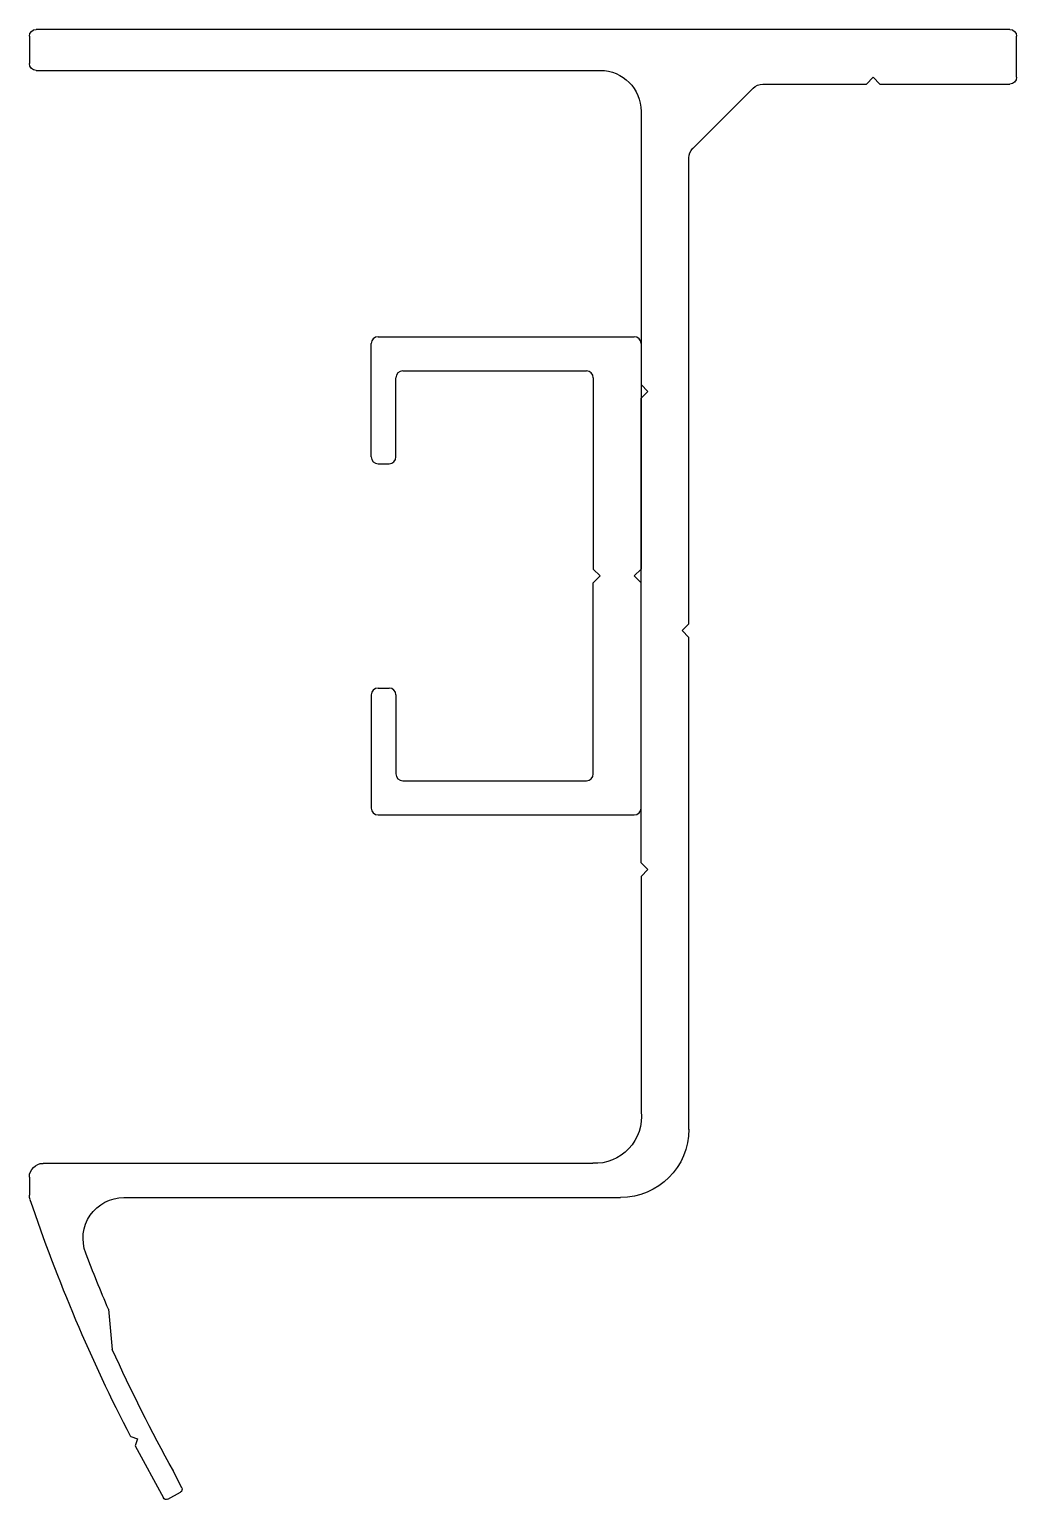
# Model space of a CAD drawing. Header units: millimetres. Extents: x 150937 to 394412, y 327166 to 584759.
# Drawn here: x 249006 to 249439, y 369028 to 369673 of the extents above; entities that cross this region are included whole.
import ezdxf

# ---------------------------------------------------------------- set-up
doc = ezdxf.new("R2010")
doc.units = ezdxf.units.MM
doc.layers.add('Layer 1', color=7, linetype='Continuous')

# ---------------------------------------------------------------- blocks, each defined once
blk = doc.blocks.new('k-5')
at = {"color": 1}
for p, q in [((-36413.14, 17310.52), (-36413.14, 17291.77)), ((-36404.35, 17311.02), (-36412.64, 17311.02)), ((-36403.85, 17310.52), (-36403.85, 17309.72)), ((-36387.43, 17310.52), (-36387.43, 17309.72)), ((-36386.93, 17311.02), (-36378.64, 17311.02)), ((-36378.14, 17310.52), (-36378.14, 17291.77)), ((-36406.66, 17309.22), (-36410.14, 17309.22)), ((-36404.35, 17309.22), (-36406.66, 17309.22)), ((-36386.93, 17309.22), (-36384.62, 17309.22)), ((-36384.62, 17309.22), (-36381.14, 17309.22)), ((-36410.64, 17308.72), (-36410.64, 17295.27)), ((-36380.64, 17308.72), (-36380.64, 17295.27)), ((-36410.14, 17294.77), (-36396.14, 17294.77)), ((-36395.64, 17294.27), (-36396.14, 17294.77)), ((-36395.14, 17294.77), (-36395.64, 17294.27)), ((-36381.14, 17294.77), (-36395.14, 17294.77)), ((-36412.64, 17291.27), (-36396.14, 17291.27)), ((-36395.64, 17291.77), (-36396.14, 17291.27)), ((-36395.14, 17291.27), (-36395.64, 17291.77)), ((-36378.64, 17291.27), (-36395.14, 17291.27))]:
    blk.add_line(p, q, dxfattribs=at)
for centre, start, end in [((-36412.64, 17310.52), 90, 180), ((-36404.35, 17310.52), 360, 90), ((-36386.93, 17310.52), 90, 180), ((-36378.64, 17310.52), 0, 90), ((-36410.14, 17308.72), 90, 180), ((-36404.35, 17309.72), 270, 0), ((-36386.93, 17309.72), 180, 270), ((-36381.14, 17308.72), 0, 90), ((-36410.14, 17295.27), 180, 270), ((-36381.14, 17295.27), 270, 0), ((-36412.64, 17291.77), 180, 270), ((-36378.64, 17291.77), 270, 0)]:
    blk.add_arc(centre, 0.5, start, end, dxfattribs=at)
blk = doc.blocks.new('k-3')
for p, q in [((-36514.83, 17459.77), (-36443.53, 17459.77)), ((-36515.33, 17456.27), (-36515.33, 17459.27)), ((-36443.03, 17459.27), (-36443.03, 17457.27)), ((-36443.53, 17456.77), (-36484.83, 17456.77)), ((-36505.32, 17455.77), (-36514.83, 17455.77)), ((-36504.83, 17456.27), (-36505.32, 17455.77)), ((-36504.33, 17455.77), (-36504.83, 17456.27)), ((-36496.74, 17455.77), (-36504.33, 17455.77)), ((-36496.03, 17455.48), (-36491.62, 17451.06)), ((-36487.83, 17453.77), (-36487.83, 17433.77)), ((-36491.33, 17416.27), (-36491.33, 17450.36)), ((-36488.33, 17433.27), (-36487.83, 17433.77)), ((-36487.83, 17432.77), (-36488.33, 17433.27)), ((-36487.83, 17398.77), (-36487.83, 17432.77)), ((-36490.83, 17415.77), (-36491.33, 17416.27)), ((-36491.33, 17415.27), (-36490.83, 17415.77)), ((-36491.33, 17379.25), (-36491.33, 17415.27)), ((-36488.33, 17398.27), (-36487.83, 17398.77)), ((-36487.83, 17397.77), (-36488.33, 17398.27)), ((-36487.83, 17397.77), (-36487.83, 17380.56)), ((-36484.29, 17376.77), (-36444.03, 17376.77)), ((-36443.03, 17375.77), (-36443.03, 17374.44)), ((-36449.96, 17374.27), (-36486.33, 17374.27)), ((-36448.97, 17374.27), (-36448.96, 17374.27)), ((-36448.82, 17366.09), (-36449.1, 17363.15)), ((-36450.45, 17356.77), (-36450.95, 17356.62)), ((-36450.95, 17356.62), (-36450.79, 17356.09)), ((-36450.79, 17356.09), (-36452.85, 17352.29)), ((-36454.19, 17353.02), (-36453.57, 17354.26)), ((-36453.16, 17352.2), (-36454.1, 17352.7))]:
    blk.add_line(p, q)
for centre, radius, start, end in [((-36514.83, 17459.27), 0.5, 90, 180), ((-36443.53, 17459.27), 0.5, 0, 90), ((-36484.83, 17453.77), 3, 90, 180), ((-36443.53, 17457.27), 0.5, 270, 0), ((-36514.83, 17456.27), 0.5, 180, 270), ((-36496.74, 17454.77), 1, 45, 90), ((-36492.33, 17450.36), 1, 0, 45), ((-36484.45, 17380.17), 3.4, 173.3022, 272.7691), ((-36486.33, 17379.27), 5, 180, 270), ((-36444.03, 17375.77), 1, 0, 90), ((-36561.51, 17414.13), 125, 332.683, 341.3293), ((-36449.96, 17371.27), 3, 338.982, 90), ((-36444.03, 17374.44), 1, 341.3293, 0), ((-36561.51, 17414.13), 122.5, 336.9119, 338.982), ((-36561.51, 17414.13), 123.43, 330.9826, 335.6031), ((-36453.98, 17352.91), 0.234, 151.7351, 241.4999), ((-36453.05, 17352.4), 0.234, 241.4999, 331.562)]:
    blk.add_arc(centre, radius, start, end)

msp = doc.modelspace()

# ---------------------------------------------------------------- block references
at = {"layer": 'Layer 1', "linetype": 'Continuous', "xscale": -6, "yscale": 6, "zscale": 6}
msp.add_blockref('k-3', (30347.354, 264914.79), dxfattribs=at)
at = {"layer": 'Layer 1', "linetype": 'Continuous', "xscale": 6, "yscale": 6, "zscale": 6, "rotation": 90.00000000000001}
msp.add_blockref('k-5', (353021.902, 587807.262), dxfattribs=at)

doc.saveas('drawing.dxf')
